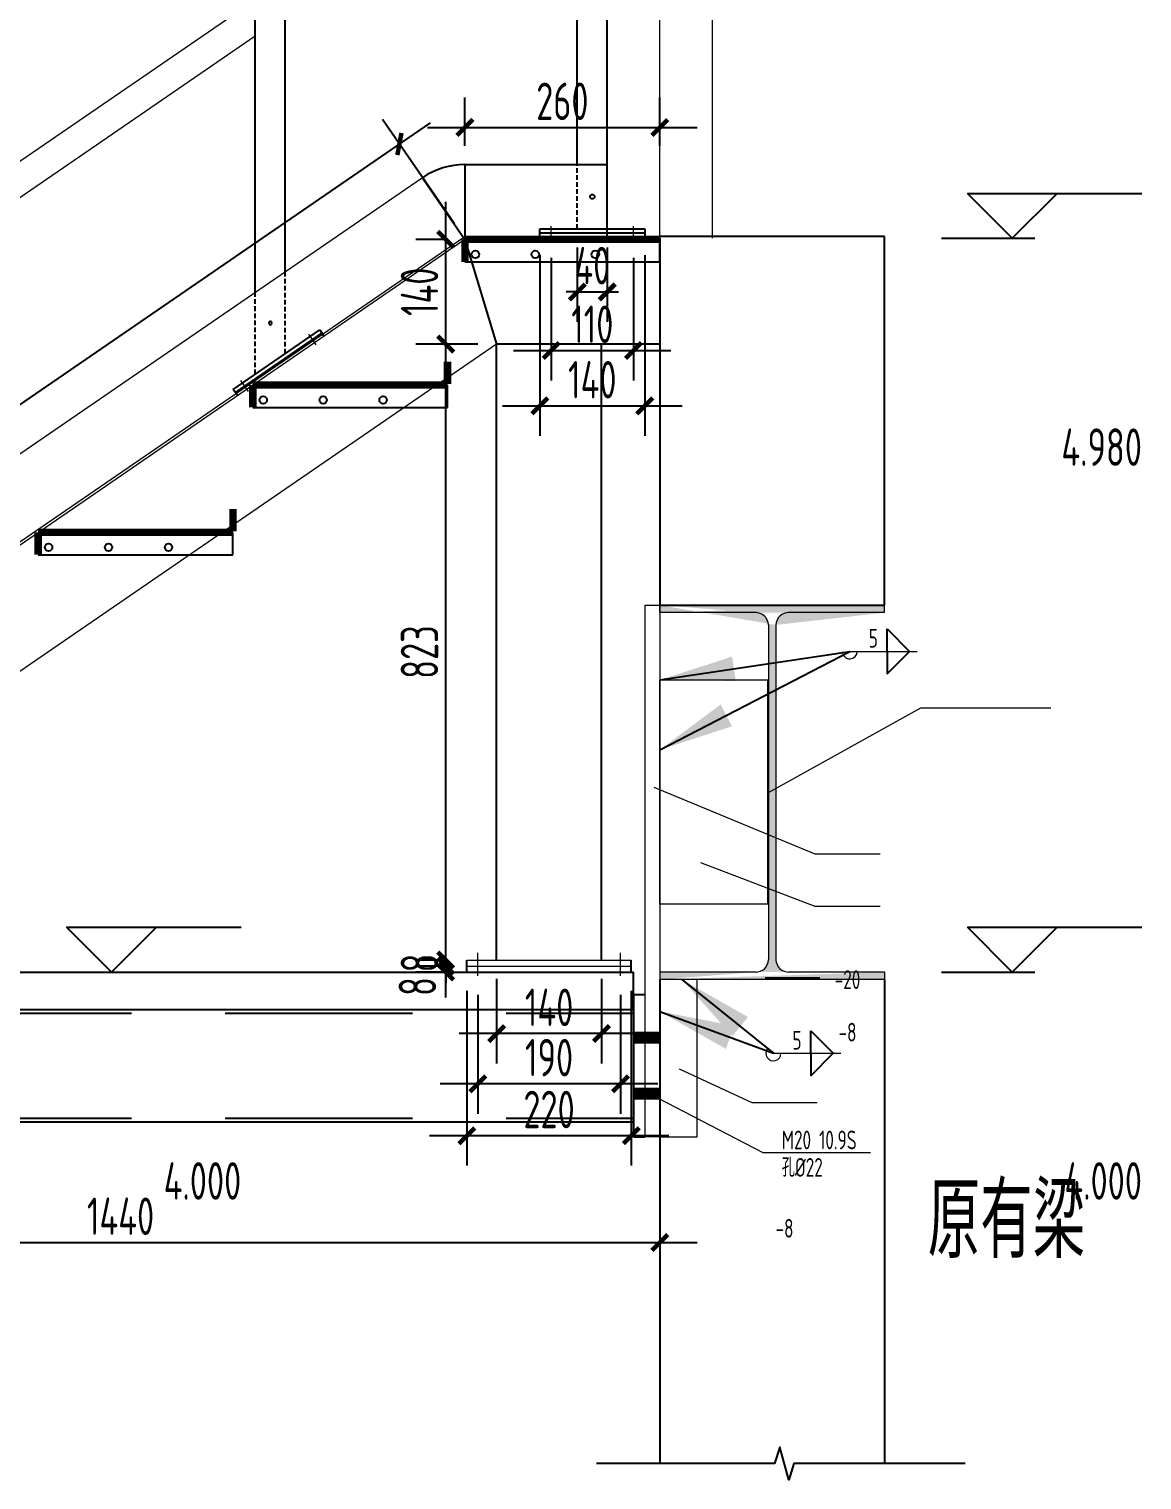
# Model space of a CAD drawing. Extents: x 498328 to 716449, y -893371 to -467753.
# Drawn here: x 561286 to 564257, y -870202 to -866327 of the extents above; entities that cross this region are included whole.
import ezdxf
from ezdxf.enums import TextEntityAlignment as Align

# ---------------------------------------------------------------- set-up
doc = ezdxf.new("R2010")
doc.units = 0
doc.header["$LTSCALE"] = 1000
doc.header["$PDMODE"] = 35
doc.header["$PDSIZE"] = 20
for name, pattern in [('2', [0.375, 0.25, -0.125]), ('CENTER2', [28.574999999999996, 19.05, -3.174999999999999, 3.174999999999999, -3.174999999999999]), ('DASHED', [0.75, 0.5, -0.25])]:
    doc.linetypes.add(name, pattern=pattern)
doc.layers.get('0').update_dxf_attribs({"linetype": 'CONTINUOUS'})
doc.layers.get('Defpoints').update_dxf_attribs({"linetype": 'CONTINUOUS'})
for name, color, linetype in [('01', 7, 'CONTINUOUS'), ('1轮廓实线层', 7, 'CONTINUOUS'), ('DIM', 3, 'CONTINUOUS'), ('PUB_TEXT', 7, 'CONTINUOUS'), ('STGJ_BOLT_THIN', 9, 'CONTINUOUS'), ('STXT_XG_END_THIN', 2, 'CONTINUOUS'), ('STXT_XG_TNDSH', 6, 'DASHED'), ('THIN', 7, 'CONTINUOUS'), ('焊缝', 1, 'CONTINUOUS'), ('设备基础', 2, 'CONTINUOUS')]:
    doc.layers.add(name, color=color, linetype=linetype)
doc.layers.add('STXT_HF_TEXT', color=7, linetype='CONTINUOUS', lineweight=0)
doc.layers.add('钢梁', color=141, linetype='CONTINUOUS', lineweight=18)
doc.styles.get("Standard").update_dxf_attribs({"font": 'txt', "width": 0.75})
doc.styles.add('TSSD_DIMENSION', font='Tssdeng.shx', dxfattribs={"width": 0.7, "bigfont": 'hztxt.shx'})
doc.styles.add('TSSD_LABEL', font='Tssdeng.shx', dxfattribs={"width": 0.7, "bigfont": 'hztxt.shx'})
doc.styles.add('TSSD_REIN', font='Tssdeng.shx', dxfattribs={"width": 0.7, "bigfont": 'hztxt.shx'})
doc.dimstyles.new('TSSD_100_100$0', dxfattribs={"dimtxt": 380, "dimasz": 100, "dimexe": 100, "dimexo": 250, "dimgap": 50, "dimtad": 1, "dimdec": 0, "dimzin": 0, "dimdsep": 46, "dimtxsty": 'TSSD_DIMENSION', "dimblk": 'ARCHTICK', "dimblk1": 'ARCHTICK', "dimblk2": 'ARCHTICK', "dimsah": 1, "dimcen": 0, "dimdle": 100, "dimclrt": 7, "dimadec": 0, "dimazin": 0, "dimtfac": 1, "dimtdec": 0, "dimtix": 1, "dimtmove": 2, "dimatfit": 3, "dimldrblk": 'ARCHTICK', "dimfxl": 0, "dimtolj": 1, "dimtzin": 0, "dimarcsym": 0})
doc.dimstyles.new('TSSD_LEADER_STYLE_200.0', dxfattribs={"dimtxt": 0.18, "dimasz": 200, "dimexe": 0.18, "dimexo": 0.0625, "dimgap": 0.09, "dimtad": 0, "dimtih": 1, "dimtoh": 1, "dimdec": 4, "dimzin": 0, "dimdsep": 46, "dimtxsty": 'Standard', "dimcen": 0.09, "dimadec": 0, "dimazin": 0, "dimtfac": 1, "dimtdec": 4, "dimtofl": 0, "dimtmove": 0, "dimatfit": 3, "dimfxl": 0, "dimtolj": 1, "dimtzin": 0, "dimarcsym": 0})

# ---------------------------------------------------------------- blocks, each defined once
blk = doc.blocks.new('500H型钢')
at = {"layer": '1轮廓实线层', "lineweight": 20, "true_color": 0xadadad}
h = blk.add_hatch(dxfattribs=at)
h.set_pattern_fill('ANSI35', color=253)
h.set_pattern_definition([(45, (0, 0), (-0.1767766952966369, 0.1767766952966369), []), (45, (0.176776695, 0), (-0.1767766952966369, 0.1767766952966369), [0.3125, -0.0625, 0, -0.0625])])
edge = h.paths.add_edge_path()
edge.add_arc((1038476.540251041, -465876.1261421063), 16.93525817196926, 1.753324387080424, 92.38720370481751)
edge.add_arc((1038520.394909794, -465876.1261421063), 16.93525817196926, 87.61279630125756, 178.2466756129198)
edge.add_line((1038648.467580418, -465859.2055810696), (1038648.467580418, -465849.2055810696))
edge.add_line((1038348.467580418, -465859.2055810696), (1038348.467580418, -465849.2055810696))
edge.add_line((1038477.245647069, -465859.2055810696), (1038348.467580418, -465859.2055810696))
edge.add_line((1038648.467580418, -465859.2055810696), (1038519.689513766, -465859.2055810696))
edge.add_line((1038648.467580418, -465849.2055810696), (1038348.467580418, -465849.2055810696))
edge.add_line((1038503.467580418, -465875.6079823445), (1038503.467580418, -466322.8031797964))
edge.add_line((1038493.467580418, -465875.6079823403), (1038493.467580418, -466322.8031797964))
edge.add_arc((1038476.540251041, -466322.285020033), 16.93525817196926, 267.6127962952966, 358.2466756124473)
edge.add_arc((1038520.394909794, -466322.285020033), 16.93525817196926, 181.7533243873652, 272.3872036986178)
edge.add_line((1038348.467580418, -466339.2055810696), (1038348.467580418, -466349.2055810696))
edge.add_line((1038648.467580418, -466339.2055810696), (1038648.467580418, -466349.2055810696))
edge.add_line((1038648.467580418, -466349.2055810696), (1038348.467580418, -466349.2055810696))
edge.add_line((1038477.245647071, -466339.2055810696), (1038348.467580418, -466339.2055810696))
edge.add_line((1038648.467580418, -466339.2055810696), (1038519.689513764, -466339.2055810696))
at = {"layer": '1轮廓实线层', "lineweight": 20}
for p, q in [((1038648.467580418, -465849.2055810696), (1038348.467580418, -465849.2055810696)), ((1038348.467580418, -465859.2055810696), (1038348.467580418, -465849.2055810696)), ((1038477.245647069, -465859.2055810696), (1038348.467580418, -465859.2055810696)), ((1038648.467580418, -465859.2055810696), (1038519.689513766, -465859.2055810696)), ((1038648.467580418, -465859.2055810696), (1038648.467580418, -465849.2055810696)), ((1038493.467580418, -465875.6079823403), (1038493.467580418, -466322.8031797964)), ((1038503.467580418, -465875.6079823445), (1038503.467580418, -466322.8031797964)), ((1038477.245647071, -466339.2055810696), (1038348.467580418, -466339.2055810696)), ((1038348.467580418, -466339.2055810696), (1038348.467580418, -466349.2055810696)), ((1038648.467580418, -466339.2055810696), (1038519.689513764, -466339.2055810696)), ((1038648.467580418, -466339.2055810696), (1038648.467580418, -466349.2055810696)), ((1038648.467580418, -466349.2055810696), (1038348.467580418, -466349.2055810696))]:
    blk.add_line(p, q, dxfattribs=at)
for centre, start, end in [((1038476.540251041, -465876.1261421063), 1.753324387080424, 92.38720370481751), ((1038520.394909794, -465876.1261421063), 87.61279630125756, 178.2466756129198), ((1038476.540251041, -466322.285020033), 267.6127962952966, 358.2466756124473), ((1038520.394909794, -466322.285020033), 181.7533243873652, 272.3872036986178)]:
    blk.add_arc(centre, 16.93525817196926, start, end, dxfattribs=at)
blk = doc.blocks.new('_WELD004')
at = {"color": 0, "linetype": 'ByBlock'}
for p, q in [((0, 1), (0.9999999999999992, 0)), ((0, 0), (0, 1))]:
    blk.add_line(p, q, dxfattribs=at)
blk = doc.blocks.new('_ARCHTICK')
at = {"color": 0, "const_width": 0.4}
blk.add_lwpolyline([(-0.7071067811866669, -0.7071067811866669), (0.7071067811866669, 0.7071067811866669)], dxfattribs=at)
blk = doc.blocks.new('*D836')
at = {"layer": 'Defpoints', "color": 0, "transparency": 16777216}
for p in [(562449.6154107903, -866888.6948700483), (559995.9575913973, -868198.9106551916), (560170.8957270527, -868453.6386401627)]:
    blk.add_point(p, dxfattribs=at)
at = {"layer": 'DIM', "color": 0, "lineweight": -2, "transparency": 16777216}
for p, q in [((562421.3095582993, -866847.4786267121), (562229.3879111492, -866568.0208957393)), ((562357.1097618074, -866577.3551800951), (559913.5251047249, -868255.522360174)), ((560142.5898745616, -868412.4223968264), (559950.6682274116, -868132.9646658537))]:
    blk.add_line(p, q, dxfattribs=at)
at = {"layer": 'DIM', "color": 0, "lineweight": -2, "transparency": 16777216, "xscale": 30, "yscale": 30, "zscale": 30}
for p, rotation in [((562274.677275135, -866633.9668850773), 34.47989724933985), ((559995.9575913973, -868198.9106551916), 214.4798972493399)]:
    blk.add_blockref('_ARCHTICK', p, dxfattribs=dict(at, rotation=rotation))
at = {"layer": 'DIM', "color": 7, "lineweight": 20, "transparency": 16777216, "insert": (561095.6892397786, -867358.7360294636), "char_height": 100, "attachment_point": 5, "rotation": 34.47989724933983, "style": 'TSSD_DIMENSION'}
blk.add_mtext('\\A1;1382', dxfattribs=at)
blk = doc.blocks.new('*D837')
at = {"layer": 'Defpoints', "color": 0, "transparency": 16777216}
for p in [(562969.6154107902, -866589.74569503), (562449.6154107903, -866688.6948700483), (562969.6154107902, -866688.6948700482)]:
    blk.add_point(p, dxfattribs=at)
at = {"layer": 'DIM', "color": 0, "lineweight": -2, "transparency": 16777216}
for p, q in [((562449.6154107903, -866638.6948700483), (562449.6154107903, -866509.74569503)), ((562969.6154107902, -866638.6948700482), (562969.6154107902, -866509.74569503)), ((562349.6154107903, -866589.74569503), (563069.6154107902, -866589.74569503))]:
    blk.add_line(p, q, dxfattribs=at)
at = {"layer": 'DIM', "color": 0, "lineweight": -2, "transparency": 16777216, "xscale": 30, "yscale": 30, "zscale": 30, "rotation": 180}
blk.add_blockref('_ARCHTICK', (562449.6154107903, -866589.74569503), dxfattribs=at)
at = {"layer": 'DIM', "color": 0, "lineweight": -2, "transparency": 16777216, "xscale": 30, "yscale": 30, "zscale": 30}
blk.add_blockref('_ARCHTICK', (562969.6154107902, -866589.74569503), dxfattribs=at)
at = {"layer": 'DIM', "color": 7, "lineweight": 20, "transparency": 16777216, "insert": (562709.6154107903, -866519.74569503), "char_height": 100, "attachment_point": 5, "style": 'TSSD_DIMENSION'}
blk.add_mtext('\\A1;260', dxfattribs=at)
blk = doc.blocks.new('*D841')
at = {"layer": 'Defpoints', "color": 0, "transparency": 16777216}
for p in [(562398.2866786992, -868829.5668834217), (562448.6099544554, -868829.5668834217), (562448.6108065825, -868845.6386401631)]:
    blk.add_point(p, dxfattribs=at)
at = {"layer": 'DIM', "color": 0, "lineweight": -2, "transparency": 16777216}
for p, q in [((562398.2866786992, -868829.5668834217), (562398.2866786992, -868799.5668834217)), ((562398.6099544554, -868829.5668834217), (562318.2866786992, -868829.5668834217)), ((562398.6108065825, -868845.6386401631), (562318.2866786992, -868845.6386401631)), ((562398.2866786992, -868845.6386401631), (562398.2866786992, -868829.5668834217)), ((562398.2866786992, -868845.6386401631), (562398.2866786992, -868875.6386401631))]:
    blk.add_line(p, q, dxfattribs=at)
at = {"layer": 'DIM', "color": 0, "lineweight": -2, "transparency": 16777216, "xscale": 30, "yscale": 30, "zscale": 30}
for p, rotation in [((562398.2866786992, -868829.5668834217), 270), ((562398.2866786992, -868845.6386401631), 90)]:
    blk.add_blockref('_ARCHTICK', p, dxfattribs=dict(at, rotation=rotation))
at = {"layer": 'DIM', "color": 7, "lineweight": 20, "transparency": 16777216, "insert": (562322.8354750883, -868884.2658664522), "char_height": 100, "attachment_point": 5, "rotation": 90, "style": 'TSSD_DIMENSION'}
blk.add_mtext('\\A1;8', dxfattribs=at)
blk = doc.blocks.new('*D842')
at = {"layer": 'Defpoints', "color": 0, "transparency": 16777216}
for p in [(562398.286678699, -868813.4951266826), (562448.609474116, -868813.4951266826), (562448.6099544554, -868829.5668834217)]:
    blk.add_point(p, dxfattribs=at)
at = {"layer": 'DIM', "color": 0, "lineweight": -2, "transparency": 16777216}
for p, q in [((562398.286678699, -868813.4951266826), (562398.286678699, -868783.4951266826)), ((562398.609474116, -868813.4951266826), (562318.286678699, -868813.4951266826)), ((562398.286678699, -868829.5668834217), (562398.286678699, -868813.4951266826)), ((562398.6099544554, -868829.5668834217), (562318.286678699, -868829.5668834217)), ((562398.286678699, -868829.5668834217), (562398.286678699, -868859.5668834217))]:
    blk.add_line(p, q, dxfattribs=at)
at = {"layer": 'DIM', "color": 0, "lineweight": -2, "transparency": 16777216, "xscale": 30, "yscale": 30, "zscale": 30}
for p, rotation in [((562398.286678699, -868813.4951266826), 270), ((562398.286678699, -868829.5668834217), 90)]:
    blk.add_blockref('_ARCHTICK', p, dxfattribs=dict(at, rotation=rotation))
at = {"layer": 'DIM', "color": 7, "lineweight": 20, "transparency": 16777216, "insert": (562328.2866786986, -868821.531005052), "char_height": 100, "attachment_point": 5, "rotation": 90, "style": 'TSSD_DIMENSION'}
blk.add_mtext('\\A1;8', dxfattribs=at)
blk = doc.blocks.new('*D843')
at = {"layer": 'Defpoints', "color": 0, "transparency": 16777216}
for p in [(562398.2866786998, -867168.3582287045), (562534.2012961179, -867168.3582287045), (562448.609474116, -868813.4951266826)]:
    blk.add_point(p, dxfattribs=at)
at = {"layer": 'DIM', "color": 0, "lineweight": -2, "transparency": 16777216}
for p, q in [((562398.2866786998, -868913.4951266826), (562398.2866786998, -867068.3582287045)), ((562484.2012961179, -867168.3582287045), (562318.2866786998, -867168.3582287045)), ((562398.609474116, -868813.4951266826), (562318.2866786998, -868813.4951266826))]:
    blk.add_line(p, q, dxfattribs=at)
at = {"layer": 'DIM', "color": 0, "lineweight": -2, "transparency": 16777216, "xscale": 30, "yscale": 30, "zscale": 30}
for p, rotation in [((562398.2866786998, -867168.3582287045), 90), ((562398.2866786998, -868813.4951266826), 270)]:
    blk.add_blockref('_ARCHTICK', p, dxfattribs=dict(at, rotation=rotation))
at = {"layer": 'DIM', "color": 7, "lineweight": 20, "transparency": 16777216, "insert": (562328.2866786994, -867990.9266776934), "char_height": 100, "attachment_point": 5, "rotation": 90, "style": 'TSSD_DIMENSION'}
blk.add_mtext('\\A1;823', dxfattribs=at)
blk = doc.blocks.new('*D844')
at = {"layer": 'Defpoints', "color": 0, "transparency": 16777216}
for p in [(562398.2866786991, -866888.6948700488), (562449.6154107905, -866888.6948700488), (562534.2012961179, -867168.3582287045)]:
    blk.add_point(p, dxfattribs=at)
at = {"layer": 'DIM', "color": 0, "lineweight": -2, "transparency": 16777216}
for p, q in [((562398.2866786991, -867268.3582287045), (562398.2866786991, -866788.6948700488)), ((562399.6154107905, -866888.6948700488), (562318.2866786991, -866888.6948700488)), ((562484.2012961179, -867168.3582287045), (562318.2866786991, -867168.3582287045))]:
    blk.add_line(p, q, dxfattribs=at)
at = {"layer": 'DIM', "color": 0, "lineweight": -2, "transparency": 16777216, "xscale": 30, "yscale": 30, "zscale": 30}
for p, rotation in [((562398.2866786991, -866888.6948700488), 90), ((562398.2866786991, -867168.3582287045), 270)]:
    blk.add_blockref('_ARCHTICK', p, dxfattribs=dict(at, rotation=rotation))
at = {"layer": 'DIM', "color": 7, "lineweight": 20, "transparency": 16777216, "insert": (562328.2866786987, -867028.5265493765), "char_height": 100, "attachment_point": 5, "rotation": 90, "style": 'TSSD_DIMENSION'}
blk.add_mtext('\\A1;140', dxfattribs=at)
blk = doc.blocks.new('*D848')
at = {"layer": 'Defpoints', "color": 0, "transparency": 16777216}
for p in [(562454.6108073473, -868845.657094546), (562893.7917856539, -868845.6386401627), (562454.6108073473, -869282.7561245643)]:
    blk.add_point(p, dxfattribs=at)
at = {"layer": 'DIM', "color": 0, "lineweight": -2, "transparency": 16777216}
for p, q in [((562454.6108073473, -868895.657094546), (562454.6108073473, -869362.7561245643)), ((562893.7917856539, -868895.6386401627), (562893.7917856539, -869362.7561245643)), ((562993.7917856539, -869282.7561245643), (562354.6108073473, -869282.7561245643))]:
    blk.add_line(p, q, dxfattribs=at)
at = {"layer": 'DIM', "color": 0, "lineweight": -2, "transparency": 16777216, "xscale": 30, "yscale": 30, "zscale": 30, "rotation": 180}
blk.add_blockref('_ARCHTICK', (562454.6108073473, -869282.7561245643), dxfattribs=at)
at = {"layer": 'DIM', "color": 0, "lineweight": -2, "transparency": 16777216, "xscale": 30, "yscale": 30, "zscale": 30}
blk.add_blockref('_ARCHTICK', (562893.7917856539, -869282.7561245643), dxfattribs=at)
at = {"layer": 'DIM', "color": 7, "lineweight": 20, "transparency": 16777216, "insert": (562674.2012965006, -869212.7561245643), "char_height": 100, "attachment_point": 5, "style": 'TSSD_DIMENSION'}
blk.add_mtext('\\A1;220', dxfattribs=at)
blk = doc.blocks.new('*D849')
at = {"layer": 'Defpoints', "color": 0, "transparency": 16777216}
for p in [(562483.801296118, -868856.0326597395), (562864.6012961182, -868856.0326597395), (562483.801296118, -869144.1581492644)]:
    blk.add_point(p, dxfattribs=at)
at = {"layer": 'DIM', "color": 0, "lineweight": -2, "transparency": 16777216}
for p, q in [((562483.801296118, -868906.0326597395), (562483.801296118, -869224.1581492644)), ((562864.6012961182, -868906.0326597395), (562864.6012961182, -869224.1581492644)), ((562964.6012961182, -869144.1581492644), (562383.801296118, -869144.1581492644))]:
    blk.add_line(p, q, dxfattribs=at)
at = {"layer": 'DIM', "color": 0, "lineweight": -2, "transparency": 16777216, "xscale": 30, "yscale": 30, "zscale": 30, "rotation": 180}
blk.add_blockref('_ARCHTICK', (562483.801296118, -869144.1581492644), dxfattribs=at)
at = {"layer": 'DIM', "color": 0, "lineweight": -2, "transparency": 16777216, "xscale": 30, "yscale": 30, "zscale": 30}
blk.add_blockref('_ARCHTICK', (562864.6012961182, -869144.1581492644), dxfattribs=at)
at = {"layer": 'DIM', "color": 7, "lineweight": 20, "transparency": 16777216, "insert": (562674.2012961181, -869074.1581492644), "char_height": 100, "attachment_point": 5, "style": 'TSSD_DIMENSION'}
blk.add_mtext('\\A1;190', dxfattribs=at)
blk = doc.blocks.new('*D850')
at = {"layer": 'Defpoints', "color": 0, "transparency": 16777216}
for p in [(562534.2012961181, -868813.4955534101), (562814.2012961181, -868813.4969493826), (562534.2012961181, -869009.9140507866)]:
    blk.add_point(p, dxfattribs=at)
at = {"layer": 'DIM', "color": 0, "lineweight": -2, "transparency": 16777216}
for p, q in [((562534.2012961181, -868863.4955534101), (562534.2012961181, -869089.9140507866)), ((562814.2012961181, -868863.4969493826), (562814.2012961181, -869089.9140507866)), ((562914.2012961181, -869009.9140507866), (562434.2012961181, -869009.9140507866))]:
    blk.add_line(p, q, dxfattribs=at)
at = {"layer": 'DIM', "color": 0, "lineweight": -2, "transparency": 16777216, "xscale": 30, "yscale": 30, "zscale": 30, "rotation": 180}
blk.add_blockref('_ARCHTICK', (562534.2012961181, -869009.9140507866), dxfattribs=at)
at = {"layer": 'DIM', "color": 0, "lineweight": -2, "transparency": 16777216, "xscale": 30, "yscale": 30, "zscale": 30}
blk.add_blockref('_ARCHTICK', (562814.2012961181, -869009.9140507866), dxfattribs=at)
at = {"layer": 'DIM', "color": 7, "lineweight": 20, "transparency": 16777216, "insert": (562674.2012961181, -868939.9140507866), "char_height": 100, "attachment_point": 5, "style": 'TSSD_DIMENSION'}
blk.add_mtext('\\A1;140', dxfattribs=at)
blk = doc.blocks.new('*D858')
at = {"layer": 'Defpoints', "color": 0, "transparency": 16777216}
for p in [(560090.7196237214, -868845.6391387242), (562969.791785654, -869285.6386401397), (562969.791785654, -869567.8351920366)]:
    blk.add_point(p, dxfattribs=at)
at = {"layer": 'DIM', "color": 0, "lineweight": -2, "transparency": 16777216}
for p, q in [((560090.7196237214, -868895.6391387242), (560090.7196237214, -869647.8351920366)), ((562969.791785654, -869335.6386401397), (562969.791785654, -869647.8351920366)), ((559990.7196237214, -869567.8351920366), (563069.791785654, -869567.8351920366))]:
    blk.add_line(p, q, dxfattribs=at)
at = {"layer": 'DIM', "color": 0, "lineweight": -2, "transparency": 16777216, "xscale": 30, "yscale": 30, "zscale": 30, "rotation": 180}
blk.add_blockref('_ARCHTICK', (560090.7196237214, -869567.8351920366), dxfattribs=at)
at = {"layer": 'DIM', "color": 0, "lineweight": -2, "transparency": 16777216, "xscale": 30, "yscale": 30, "zscale": 30}
blk.add_blockref('_ARCHTICK', (562969.791785654, -869567.8351920366), dxfattribs=at)
at = {"layer": 'DIM', "color": 7, "lineweight": 20, "transparency": 16777216, "insert": (561530.2557046877, -869497.8351920366), "char_height": 100, "attachment_point": 5, "style": 'TSSD_DIMENSION'}
blk.add_mtext('\\A1;1440', dxfattribs=at)
blk = doc.blocks.new('*D859')
at = {"layer": 'Defpoints', "color": 0, "transparency": 16777216}
for p in [(562649.6154107837, -866880.710830651), (562929.6154107902, -866880.7108306515), (562929.6154107902, -867333.540412329)]:
    blk.add_point(p, dxfattribs=at)
at = {"layer": 'DIM', "color": 0, "lineweight": -2, "transparency": 16777216}
for p, q in [((562649.6154107837, -866930.710830651), (562649.6154107837, -867413.540412329)), ((562929.6154107902, -866930.7108306515), (562929.6154107902, -867413.540412329)), ((562549.6154107837, -867333.540412329), (563029.6154107902, -867333.540412329))]:
    blk.add_line(p, q, dxfattribs=at)
at = {"layer": 'DIM', "color": 0, "lineweight": -2, "transparency": 16777216, "xscale": 30, "yscale": 30, "zscale": 30, "rotation": 180}
blk.add_blockref('_ARCHTICK', (562649.6154107837, -867333.540412329), dxfattribs=at)
at = {"layer": 'DIM', "color": 0, "lineweight": -2, "transparency": 16777216, "xscale": 30, "yscale": 30, "zscale": 30}
blk.add_blockref('_ARCHTICK', (562929.6154107902, -867333.540412329), dxfattribs=at)
at = {"layer": 'DIM', "color": 7, "lineweight": 20, "transparency": 16777216, "insert": (562789.6154107869, -867263.540412329), "char_height": 100, "attachment_point": 5, "style": 'TSSD_DIMENSION'}
blk.add_mtext('\\A1;140', dxfattribs=at)
blk = doc.blocks.new('*D860')
at = {"layer": 'Defpoints', "color": 0, "transparency": 16777216}
for p in [(562679.6154107724, -866888.339896829), (562899.6154108015, -866888.339896686), (562899.6154108015, -867185.3251136934)]:
    blk.add_point(p, dxfattribs=at)
at = {"layer": 'DIM', "color": 0, "lineweight": -2, "transparency": 16777216}
for p, q in [((562679.6154107724, -866938.339896829), (562679.6154107724, -867265.3251136934)), ((562899.6154108015, -866938.339896686), (562899.6154108015, -867265.3251136934)), ((562579.6154107724, -867185.3251136934), (562999.6154108015, -867185.3251136934))]:
    blk.add_line(p, q, dxfattribs=at)
at = {"layer": 'DIM', "color": 0, "lineweight": -2, "transparency": 16777216, "xscale": 30, "yscale": 30, "zscale": 30, "rotation": 180}
blk.add_blockref('_ARCHTICK', (562679.6154107724, -867185.3251136934), dxfattribs=at)
at = {"layer": 'DIM', "color": 0, "lineweight": -2, "transparency": 16777216, "xscale": 30, "yscale": 30, "zscale": 30}
blk.add_blockref('_ARCHTICK', (562899.6154108015, -867185.3251136934), dxfattribs=at)
at = {"layer": 'DIM', "color": 7, "lineweight": 20, "transparency": 16777216, "insert": (562789.6154107869, -867115.3251136934), "char_height": 100, "attachment_point": 5, "style": 'TSSD_DIMENSION'}
blk.add_mtext('\\A1;110', dxfattribs=at)
blk = doc.blocks.new('*D861')
at = {"layer": 'Defpoints', "color": 0, "transparency": 16777216}
for p in [(562749.6154107805, -866860.6844440831), (562829.6154107805, -866860.6844440831), (562829.6154107805, -867028.8459244327)]:
    blk.add_point(p, dxfattribs=at)
at = {"layer": 'DIM', "color": 0, "lineweight": -2, "transparency": 16777216}
for p, q in [((562749.6154107805, -866910.6844440831), (562749.6154107805, -867108.8459244327)), ((562829.6154107805, -866910.6844440831), (562829.6154107805, -867108.8459244327)), ((562749.6154107805, -867028.8459244327), (562719.6154107805, -867028.8459244327)), ((562749.6154107805, -867028.8459244327), (562829.6154107805, -867028.8459244327)), ((562829.6154107805, -867028.8459244327), (562859.6154107805, -867028.8459244327))]:
    blk.add_line(p, q, dxfattribs=at)
at = {"layer": 'DIM', "color": 0, "lineweight": -2, "transparency": 16777216, "xscale": 30, "yscale": 30, "zscale": 30}
blk.add_blockref('_ARCHTICK', (562749.6154107805, -867028.8459244327), dxfattribs=at)
at = {"layer": 'DIM', "color": 0, "lineweight": -2, "transparency": 16777216, "xscale": 30, "yscale": 30, "zscale": 30, "rotation": 180}
blk.add_blockref('_ARCHTICK', (562829.6154107805, -867028.8459244327), dxfattribs=at)
at = {"layer": 'DIM', "color": 7, "lineweight": 20, "transparency": 16777216, "insert": (562789.6154107805, -866958.8459244327), "char_height": 100, "attachment_point": 5, "style": 'TSSD_DIMENSION'}
blk.add_mtext('\\A1;40', dxfattribs=at)

msp = doc.modelspace()

# ---------------------------------------------------------------- linework, layer by layer
at = {"layer": '01', "color": 8, "lineweight": 9}
for p, q in [((563476.8657300214, -867989.0116099068), (563656.4206489164, -867989.0116099068)), ((563259.7917856537, -868365.6386401344), (563666.5374598637, -868139.4973526523)), ((563666.5374598637, -868139.4973526523), (564013.8451521716, -868139.4973526523)), ((563384.1636435541, -868530.6239890924), (562954.7644615364, -868352.7297439288)), ((563557.8174897078, -868530.6239890924), (563384.1636435541, -868530.6239890924)), ((563384.1636435541, -868670.8866254643), (563079.0569664326, -868553.9367583165)), ((563557.8174897078, -868670.8866254643), (563384.1636435541, -868670.8866254643)), ((563273.2262070396, -869062.7022738986), (563452.7811259348, -869062.7022738986)), ((563216.0054363194, -869194.6966509151), (563022.1406523027, -869105.3246572095)), ((563389.6592824733, -869194.6966509151), (563216.0054363194, -869194.6966509151))]:
    msp.add_line(p, q, dxfattribs=at)
msp.add_lwpolyline([(563531.8323258292, -869328.1281042269), (563245.324613362, -869328.1281042269), (562942.5556311677, -869170.5179993047)], dxfattribs=at)
for centre, radius, start in [((563476.8657300214, -867989.0116099068), 19.99999999999918, 184.0330633722057), ((563273.2262070396, -869062.7022738986), 20, 141.1219448767448)]:
    msp.add_arc(centre, radius, start, 0, dxfattribs=at)
at = {"layer": '1轮廓实线层', "lineweight": 20}
for p, q in [((562969.6154107902, -866885.6386392835), (562969.6154107902, -864685.6386392835)), ((563109.6154107902, -864685.6386392835), (563109.6154107896, -866885.6386392835)), ((562454.6094741172, -868813.4951565958), (562893.7929491315, -868813.4973461961)), ((562454.6101403503, -868829.5669133359), (562893.7923673524, -868829.5691029298))]:
    msp.add_line(p, q, dxfattribs=at)
at = {"layer": '1轮廓实线层', "lineweight": 9}
for p, q in [((561890.0549744291, -866248.7487948367), (561109.9999431577, -866784.462893524)), ((561890.0549744291, -866345.7979113068), (561109.9999431577, -866881.5120099941)), ((562336.3920008258, -866723.8298967035), (560170.8957270527, -868211.0158489872)), ((562969.6154107903, -866985.9752815076), (562969.6154107903, -866785.9752815076)), ((562446.2187084914, -866883.748920848), (560167.4990247537, -868448.6926909623)), ((562449.6154107903, -866888.6948700483), (560170.8957270527, -868453.6386401627)), ((562534.2012961175, -867168.6948700484), (560450.8957270526, -868599.4351646184))]:
    msp.add_line(p, q, dxfattribs=at)
at = {"layer": '1轮廓实线层', "color": 8, "linetype": '2', "ltscale": 0.05}
for p, q in [((562749.6154107804, -866860.6844440833), (562749.6154107805, -866688.6948700481)), ((561970.0549744291, -867193.7452512019), (561970.0549744291, -866975.417159197)), ((561890.0549744291, -867248.6868208454), (561890.0549744291, -867030.3583187012))]:
    msp.add_line(p, q, dxfattribs=at)
at = {"layer": '1轮廓实线层', "color": 8, "linetype": 'CENTER2', "lineweight": 20, "ltscale": 0.01}
for p, q in [((562679.6154107724, -866888.339896829), (562679.6154107952, -866853.0817643448)), ((562899.6154108015, -866888.339896829), (562899.6154107787, -866853.0817643444)), ((562052.873359647, -867170.4176067412), (562032.9130775619, -867141.3534871883)), ((561871.5221122964, -867294.963682943), (561851.5618302493, -867265.8995633645))]:
    msp.add_line(p, q, dxfattribs=at)
at = {"layer": '1轮廓实线层', "linetype": 'CENTER2', "lineweight": 20, "ltscale": 0.01}
for p, q in [((562483.801296118, -868856.0326597395), (562483.801296118, -868794.5469805642)), ((562864.6012961182, -868856.0326597395), (562864.6012961182, -868794.5469805642))]:
    msp.add_line(p, q, dxfattribs=at)
at = {"layer": '1轮廓实线层', "lineweight": 9, "const_width": 20}
for points in [[(562449.6154107903, -866888.6948700483), (562969.6154107903, -866888.6948700483)], [(562449.6154107903, -866888.6948700483), (562449.6154107903, -866948.6948700483)], [(562403.2660177818, -867214.9190525013), (562403.2660177818, -867274.9190525013)], [(561883.2731295198, -867277.6386401627), (562403.2731295198, -867277.6386401627)], [(561883.2731295198, -867277.6386401627), (561883.2731295198, -867337.6386401627)], [(561830.2484571834, -867608.4471674442), (561830.2484571834, -867668.4471674442)], [(561310.2555689216, -867671.1667551055), (561830.2555689216, -867671.1667551055)], [(561310.2555689216, -867671.1667551055), (561310.2555689216, -867731.1667551055)]]:
    msp.add_lwpolyline(points, dxfattribs=at)
at = {"layer": 'STGJ_BOLT_THIN', "const_width": 32}
for points in [[(562899.7917856539, -869020.6386401512), (562969.791785654, -869020.6386401512)], [(562899.7917856539, -869170.6386401512), (562969.791785654, -869170.6386401512)]]:
    msp.add_lwpolyline(points, dxfattribs=at)
at = {"layer": 'STXT_XG_END_THIN'}
msp.add_line((563251.0993470377, -868861.1310047456), (563397.0993470377, -868861.1310047456), dxfattribs=at)
at = {"layer": 'STXT_XG_TNDSH'}
for p, q in [((558809.3955737757, -868955.6386401627), (562899.7917856539, -868955.6386401627)), ((558809.3955737757, -869235.6386401397), (562899.7917856539, -869235.6386401397))]:
    msp.add_line(p, q, dxfattribs=at)
at = {"layer": 'THIN'}
for p, q in [((563910.7687702341, -866885.6386401627), (563790.7687702341, -866765.6386401627)), ((563790.7687702341, -866765.6386401627), (564030.7687702341, -866765.6386401627)), ((563910.7687702341, -866885.6386401627), (564030.7687702341, -866765.6386401627)), ((564030.7687702341, -866765.6386401627), (564256.922616388, -866765.6386401627)), ((563721.5030559227, -866885.6386401627), (563970.7687702341, -866885.6386401627)), ((563910.7687702341, -866885.6386401627), (563910.7687702341, -866885.6386401627)), ((561506.2447512997, -868845.6386401167), (561386.2447512997, -868725.6386401167)), ((561386.2447512997, -868725.6386401167), (561626.2447512997, -868725.6386401167)), ((561506.2447512997, -868845.6386401167), (561626.2447512997, -868725.6386401167)), ((561626.2447512997, -868725.6386401167), (561852.3985974536, -868725.6386401167)), ((563910.7687702341, -868845.6386401167), (563790.7687702341, -868725.6386401167)), ((563790.7687702341, -868725.6386401167), (564030.7687702341, -868725.6386401167)), ((563910.7687702341, -868845.6386401167), (564030.7687702341, -868725.6386401167)), ((564030.7687702341, -868725.6386401167), (564256.922616388, -868725.6386401167)), ((561506.2447512997, -868845.6386401167), (561506.2447512997, -868845.6386401167)), ((563721.5030559227, -868845.6386401167), (563970.7687702341, -868845.6386401167)), ((563910.7687702341, -868845.6386401167), (563910.7687702341, -868845.6386401167))]:
    msp.add_line(p, q, dxfattribs=at)
msp.add_lwpolyline([(563785.3191330389, -870158.3055427682), (563327.8883480914, -870158.3055427682), (563313.8883480914, -870202.3055427682), (563289.8883480914, -870114.3055427682), (563275.8883480914, -870158.3055427682), (562800.9531900608, -870158.3055427682)], dxfattribs=at)
at = {"layer": '焊缝', "color": 0}
for p, q in [((562749.6154107805, -866688.6948700481), (562749.6154107805, -864660.6844440831)), ((562829.6154107805, -866888.6948700483), (562829.6154107805, -864660.6844440831)), ((561970.0549744291, -866975.4171591972), (561970.0549744291, -865293.1079890108)), ((561890.0549744291, -867030.358318701), (561890.0549744291, -865348.0491485148)), ((563569.7917856539, -866880.7108306515), (562969.6154107902, -866880.7108306515)), ((562969.7917856539, -866885.6386401627), (562969.7917856539, -867865.6386401367)), ((563569.7917856539, -867865.6386401372), (563569.7917856539, -866880.7108306515)), ((562969.6154107903, -866888.6948700483), (562449.6154107903, -866888.6948700483)), ((562449.6154107903, -866888.6948700483), (562534.2012961176, -867168.6948700483)), ((562969.6154107903, -867168.6948700483), (562534.2012961175, -867168.6948700483)), ((562969.7917856539, -867865.6386401367), (563569.7917856539, -867865.6386401372)), ((562899.7917856539, -868945.6386401627), (562899.7917856539, -868845.6386401627)), ((562969.7917856539, -868865.6386401367), (562969.7917856539, -870158.3055427682)), ((563569.7917856539, -868865.6386401367), (563569.7917856539, -870158.3055427682))]:
    msp.add_line(p, q, dxfattribs=at)
at = {"layer": '焊缝', "color": 7, "true_color": 0xffffff}
for p, q in [((562449.6154107903, -866688.6948700483), (562829.6154107805, -866688.6948700482)), ((562449.6154107903, -866688.6948700483), (562449.6154107903, -866888.6948700483)), ((562336.3920008258, -866723.8298967035), (562449.6154107903, -866888.6948700483)), ((562449.6154107903, -866882.6948700483), (562829.6154107805, -866882.6948700483)), ((562449.6154107903, -866888.6948700483), (562829.6154107805, -866888.6948700483))]:
    msp.add_line(p, q, dxfattribs=at)
at = {"layer": '焊缝'}
for p, q in [((562899.7917856539, -868905.6386401627), (562899.7917856539, -869285.6386401397)), ((562899.7917856539, -868905.6386401627), (562929.7917856539, -868905.6386401627)), ((562899.7917856539, -869285.6386401397), (562929.7917856539, -869285.6386401397))]:
    msp.add_line(p, q, dxfattribs=at)
at = {"layer": '焊缝', "color": 7, "true_color": 0xffffff}
msp.add_circle((562789.6154107805, -866774.6896570657), 6, dxfattribs=at)
msp.add_arc((562449.6154107904, -866888.6948700484), 200.0000000001164, 90, 124.4798972491307, dxfattribs=at)
at = {"layer": '设备基础', "color": 8}
for p, q in [((562649.6154107772, -866860.6844440831), (562929.6154107838, -866860.6844440831)), ((562649.6154107837, -866880.710830651), (562649.6154107837, -866860.6844440831)), ((562649.6154107837, -866870.7108306515), (562929.6154107903, -866870.710830651)), ((562929.6154107838, -866860.6844440831), (562929.6154107902, -866880.7108306515)), ((562969.6154107903, -866948.6948700477), (562969.6154107903, -866888.6948700483)), ((562969.6154107903, -866948.6948700477), (562969.6154107903, -866888.6948700483)), ((562449.6154107903, -866948.6948700483), (562969.6154107903, -866948.6948700483)), ((561831.136132553, -867289.1501894617), (562061.9468109742, -867130.6370015859)), ((561836.8122557648, -867297.4151790505), (562067.6229341856, -867138.9019911742)), ((562061.9468109742, -867130.6370015859), (562073.2841194669, -867147.1452296895)), ((561842.4734410456, -867305.6584175648), (561831.1361325583, -867289.1501894579)), ((562403.2731295198, -867337.6386401621), (562403.2731295198, -867277.6386401627)), ((561883.2731295198, -867337.6386401627), (562403.2731295198, -867337.6386401627)), ((561830.2555689216, -867731.1667551049), (561830.2555689216, -867671.1667551055)), ((561310.2555689216, -867731.1667551055), (561830.2555689216, -867731.1667551055))]:
    msp.add_line(p, q, dxfattribs=at)
at = {"layer": '设备基础', "color": 0}
for p, q in [((562534.2012961181, -868813.4962513966), (562534.2012961176, -867168.3582287041)), ((562814.2012961181, -868813.4962513966), (562814.2012961179, -867168.3582287041)), ((562454.6108065823, -868845.6386401623), (562454.6094741158, -868813.4951266821)), ((562893.7917856539, -868845.6386401623), (562893.7929491315, -868813.4973461961)), ((558809.3955737757, -868845.6386401627), (562899.7917856539, -868845.6386401627)), ((558809.3955737757, -868945.6386401627), (562899.7917856539, -868945.6386401627)), ((558809.3955737757, -869245.6386401397), (562899.7917856539, -869245.6386401397))]:
    msp.add_line(p, q, dxfattribs=at)
at = {"layer": '设备基础', "color": 8}
for centre in [(562477.5186767937, -866928.6948700481), (562637.5186767937, -866928.6948700481), (562797.5186767937, -866928.6948700481), (561911.176395523, -867317.6386401618), (562071.176395523, -867317.6386401618), (562231.176395523, -867317.6386401618), (561338.1588349248, -867711.1667551053), (561498.1588349248, -867711.1667551053), (561658.1588349248, -867711.1667551053)]:
    msp.add_circle(centre, 10, dxfattribs=at)
at = {"layer": '设备基础', "color": 0}
msp.add_ellipse((561930.0549744291, -867112.0517849515), major_axis=(1.102182119232618e-15, 6), ratio=0.5433917346332843, dxfattribs=at)
at = {"layer": '钢梁'}
for p, q in [((562929.7917856539, -867865.6386401372), (562969.7917856539, -867865.6386401367)), ((562929.7917856539, -867865.6386401367), (562929.791785654, -869285.6386401397)), ((562969.7917856539, -867865.6386401367), (562969.7917856539, -869285.6386401397)), ((562969.7917856539, -868065.4767597173), (563259.7917856539, -868065.4767597173)), ((562969.7917856539, -868664.7262943181), (562969.7917856539, -868065.4767597173)), ((563257.5364520758, -868065.4767597173), (563257.5364520758, -868664.4262943179)), ((563259.7917856539, -868664.7262943181), (562969.7917856539, -868664.7262943181)), ((563069.791785654, -869285.6386401397), (563069.791785654, -868865.6386401367)), ((562969.791785654, -869285.6386401397), (562929.791785654, -869285.6386401397)), ((562969.791785654, -869285.6386401397), (563069.791785654, -869285.6386401397))]:
    msp.add_line(p, q, dxfattribs=at)

# ---------------------------------------------------------------- block references
at = {"layer": '01', "color": 8, "lineweight": 9, "xscale": 60, "yscale": 60, "zscale": 60}
for p in [(563576.4206489164, -867989.0116099068), (563372.7811259348, -869062.7022738986)]:
    msp.add_blockref('_WELD004', p, dxfattribs=at)
at = {"layer": '01', "color": 8, "lineweight": 9, "xscale": -60.00000000000001, "yscale": 60.00000000000001, "zscale": 60.00000000000001, "rotation": 180}
for p in [(563576.4206489164, -867989.0116099071), (563372.7811259348, -869062.7022738986)]:
    msp.add_blockref('_WELD004', p, dxfattribs=at)
at = {"layer": '1轮廓实线层', "lineweight": 20, "xscale": 2, "yscale": 2, "zscale": 2}
msp.add_blockref('500H型钢', (-1513727.143375182, 63832.77252200246), dxfattribs=at)

# ---------------------------------------------------------------- texts
at = {"layer": 'PUB_TEXT', "lineweight": 15, "style": 'TSSD_REIN', "width": 0.7}
for s, height, p in [('-20', 50, (563470.9905666311, -868905.9298674746)), ('-8', 50, (563470.9905666311, -869046.1925038465)), ('原有梁', 200, (563895.1800890676, -869669.3770483129)), ('-8', 50, (563302.8323593964, -869570.0025292973))]:
    msp.add_text(s, height=height, dxfattribs=at).set_placement(p, align=Align.BOTTOM_CENTER)
for s, p in [('M20 10.9S', (563295.455382593, -869319.1281042269)), ('孔%%C22', (563295.455382593, -869392.328104227))]:
    msp.add_text(s, height=50, dxfattribs=at).set_placement(p)
at = {"layer": 'STXT_HF_TEXT', "style": 'TSSD_LABEL', "width": 0.7}
for p in [(563527.5744950701, -867979.0116099068), (563323.9349720886, -869052.7022738986)]:
    msp.add_text('5', height=50, dxfattribs=at).set_placement(p)
at = {"layer": 'THIN', "style": 'TSSD_LABEL', "width": 0.7}
for s, p in [('4.980', (564256.922616388, -867523.5316485587)), ('4.000', (561852.3985974536, -869483.5316485127)), ('4.000', (564256.922616388, -869483.5316485127))]:
    msp.add_text(s, height=100, dxfattribs=at).set_placement(p, align=Align.BOTTOM_RIGHT)

# ---------------------------------------------------------------- dimensions: what is measured, and where the dimension line sits
at = {"layer": 'DIM', "lineweight": 20}
for base, p1, p2, picture, middle in [((562969.6154107902, -866589.74569503), (562449.6154107903, -866688.6948700483), (562969.6154107902, -866688.6948700482), '*D837', (562709.6154107903, -866519.74569503)), ((562929.6154107902, -867333.540412329), (562649.6154107837, -866880.710830651), (562929.6154107902, -866880.7108306515), '*D859', (562789.6154107869, -867263.540412329)), ((562829.6154107805, -867028.8459244327), (562749.6154107805, -866860.6844440831), (562829.6154107805, -866860.6844440831), '*D861', (562789.6154107805, -866958.8459244327)), ((562899.6154108015, -867185.3251136934), (562679.6154107724, -866888.339896829), (562899.6154108015, -866888.339896686), '*D860', (562789.6154107869, -867115.3251136934)), ((562534.2012961181, -869009.9140507866), (562814.2012961181, -868813.4969493826), (562534.2012961181, -868813.4955534101), '*D850', (562674.2012961181, -868939.9140507866)), ((562969.791785654, -869567.8351920366), (560090.7196237214, -868845.6391387242), (562969.791785654, -869285.6386401397), '*D858', (561530.2557046877, -869497.8351920366)), ((562454.6108073473, -869282.7561245643), (562893.7917856539, -868845.6386401627), (562454.6108073473, -868845.657094546), '*D848', (562674.2012965006, -869212.7561245643)), ((562483.801296118, -869144.1581492644), (562864.6012961182, -868856.0326597395), (562483.801296118, -868856.0326597395), '*D849', (562674.2012961181, -869074.1581492644))]:
    dim = msp.add_linear_dim(base=base, p1=p1, p2=p2, dimstyle='TSSD_100_100$0', override={"dimtxt": 100, "dimasz": 30, "dimexe": 80, "dimexo": 50, "dimgap": 20, "dimlfac": 0.5, "dimsah": 0, "dimatfit": 0}, dxfattribs=at)
    dim.commit()
    dim.dimension.update_dxf_attribs({"geometry": picture, "text_midpoint": middle})
dim = msp.add_aligned_dim(p1=(562449.6154107903, -866888.6948700483), p2=(560170.8957270527, -868453.6386401627), distance=-309.01407352088256, dimstyle='TSSD_100_100$0', override={"dimtxt": 100, "dimasz": 30, "dimexe": 80, "dimexo": 50, "dimgap": 20, "dimlfac": 0.5, "dimsah": 0, "dimatfit": 0}, dxfattribs=at)
dim.commit()
dim.dimension.update_dxf_attribs({"geometry": '*D836', "text_midpoint": (561095.6892397786, -867358.7360294636)})
for base, p1, p2, picture, middle in [((562398.2866786991, -866888.6948700488), (562534.2012961176, -867168.3582287041), (562449.6154107903, -866888.6948700483), '*D844', (562328.2866786987, -867028.5265493765)), ((562398.2866786998, -867168.3582287045), (562448.6094741158, -868813.4951266821), (562534.2012961176, -867168.3582287041), '*D843', (562328.2866786994, -867990.9266776934)), ((562398.286678699, -868813.4951266826), (562448.6099544552, -868829.5668834213), (562448.6094741158, -868813.4951266821), '*D842', (562328.2866786986, -868821.531005052))]:
    dim = msp.add_linear_dim(base=base, p1=p1, p2=p2, angle=90, dimstyle='TSSD_100_100$0', override={"dimtxt": 100, "dimasz": 30, "dimexe": 80, "dimexo": 50, "dimgap": 20, "dimlfac": 0.5, "dimsah": 0, "dimatfit": 0}, dxfattribs=at)
    dim.commit()
    dim.dimension.update_dxf_attribs({"geometry": picture, "text_midpoint": middle})
dim = msp.add_linear_dim(base=(562398.2866786992, -868829.5668834217), p1=(562448.6108065823, -868845.6386401627), p2=(562448.6099544552, -868829.5668834213), angle=90, dimstyle='TSSD_100_100$0', override={"dimtxt": 100, "dimasz": 30, "dimexe": 80, "dimexo": 50, "dimgap": 20, "dimlfac": 0.5, "dimsah": 0, "dimatfit": 0}, dxfattribs=at)
dim.commit()
dim.dimension.update_dxf_attribs({"geometry": '*D841', "text_midpoint": (562322.8354750883, -868884.2658664522), "dimtype": 160})

# ---------------------------------------------------------------- leaders
at = {"layer": '01', "color": 8, "lineweight": 9}
for points in [[(562969.7917856539, -868252.1748486235), (563476.8657300214, -867989.0116099068)], [(562969.7917856539, -868065.4767597173), (563476.8657300214, -867989.0116099068)], [(563028.8110744096, -868865.6386401367), (563273.2262070396, -869062.7022738986)], [(562969.7917856539, -868950.8737821484), (563273.2262070396, -869062.7022738986)]]:
    msp.add_leader(points, dimstyle='TSSD_LEADER_STYLE_200.0', dxfattribs=at)

doc.saveas('drawing.dxf')
